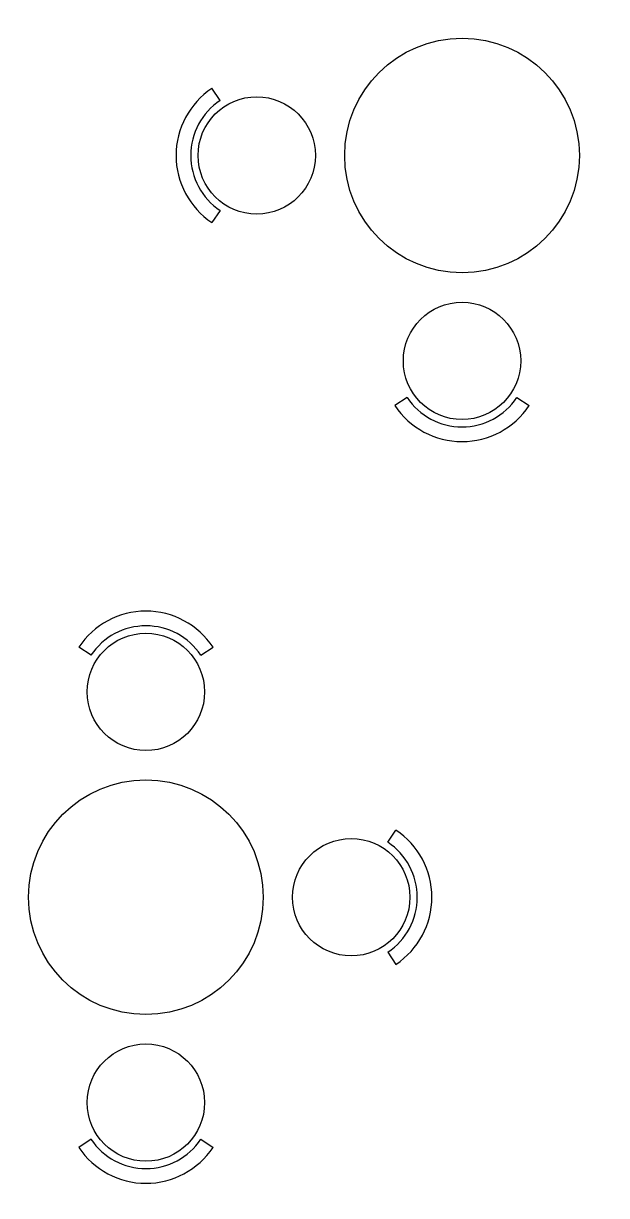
# Model space of a CAD drawing. Header units: millimetres. Extents: x 209.8 to 281.8, y 45 to 110.
# Drawn here: x 244.092 to 246.08, y 88.199 to 92.194 of the extents above; entities that cross this region are included whole.
import ezdxf

# ---------------------------------------------------------------- set-up
doc = ezdxf.new("R2010")
doc.units = ezdxf.units.MM
doc.header["$LTSCALE"] = 0.65
doc.linetypes.add('DASHED', pattern=[0.75, 0.5, -0.25])
for name, color, linetype in [('cajones', 235, 'Continuous'), ('mobiliario', 30, 'Continuous'), ('murodelgado', 1, 'Continuous'), ('murosgrueso', 5, 'Continuous')]:
    doc.layers.add(name, color=color, linetype=linetype)

msp = doc.modelspace()

# ---------------------------------------------------------------- linework, layer by layer
at = {"layer": 'cajones'}
msp.add_arc((237.0009, 79.5752), 19.2823, 37.92097, 75.49622, dxfattribs=at)
at = {"layer": 'mobiliario'}
for p, q in [((244.7626, 91.9314), (244.7348, 91.973)), ((244.7626, 91.5569), (244.7348, 91.5153)), ((245.4001, 90.9194), (245.3585, 90.8916)), ((245.7746, 90.9194), (245.8162, 90.8916)), ((244.3224, 90.0408), (244.2808, 90.0685)), ((244.6969, 90.0408), (244.7385, 90.0685)), ((245.3344, 89.4032), (245.3622, 89.4448)), ((245.3344, 89.0288), (245.3622, 88.9871)), ((244.3224, 88.3912), (244.2808, 88.3635)), ((244.6969, 88.3912), (244.7385, 88.3635))]:
    msp.add_line(p, q, dxfattribs=at)
for centre, radius in [((245.5873, 91.7441), 0.4), ((244.8873, 91.7441), 0.2), ((245.5873, 91.0441), 0.2), ((244.5096, 89.916), 0.2), ((244.5096, 89.216), 0.4), ((245.2096, 89.216), 0.2), ((244.5096, 88.516), 0.2)]:
    msp.add_circle(centre, radius, dxfattribs=at)
for centre, radius, start, end in [((244.8873, 91.7441), 0.275, 123.6807, 236.3193), ((244.8873, 91.7441), 0.225, 123.6807, 236.3193), ((245.5873, 91.0441), 0.275, 213.6807, 326.3193), ((245.5873, 91.0441), 0.225, 213.6807, 326.3193), ((244.5096, 89.916), 0.275, 33.6807, 146.3193), ((244.5096, 89.916), 0.225, 33.6807, 146.3193), ((245.2096, 89.216), 0.275, 303.6807, 56.3193), ((245.2096, 89.216), 0.225, 303.6807, 56.3193), ((244.5096, 88.516), 0.225, 213.6807, 326.3193), ((244.5096, 88.516), 0.275, 213.6807, 326.3193)]:
    msp.add_arc(centre, radius, start, end, dxfattribs=at)
at = {"layer": 'murodelgado'}
for radius, start, end in [(10, 323.63911, 76.14658), (9.85, 323.68642, 76.82909)]:
    msp.add_arc((241.755, 86.8853), radius, start, end, dxfattribs=at)
msp.add_open_spline([(244.1542, 93.428), (243.3169, 93.3749), (241.8982, 93.3226), (239.5092, 92.6732), (237.2394, 91.4287), (235.2387, 90.0694), (234.2016, 89.2165), (233.905, 88.9603)], degree=3, knots=[3.746682, 3.746682, 3.746682, 3.746682, 6.171178, 8.178549, 11.043782, 13.890825, 15.157626, 15.157626, 15.157626, 15.157626], dxfattribs=at)
at = {"layer": 'murosgrueso', "linetype": 'DASHED', "ltscale": 1.5}
msp.add_arc((241.755, 86.8853), 10.35, 323.63911, 69.67873, dxfattribs=at)

doc.saveas('drawing.dxf')
